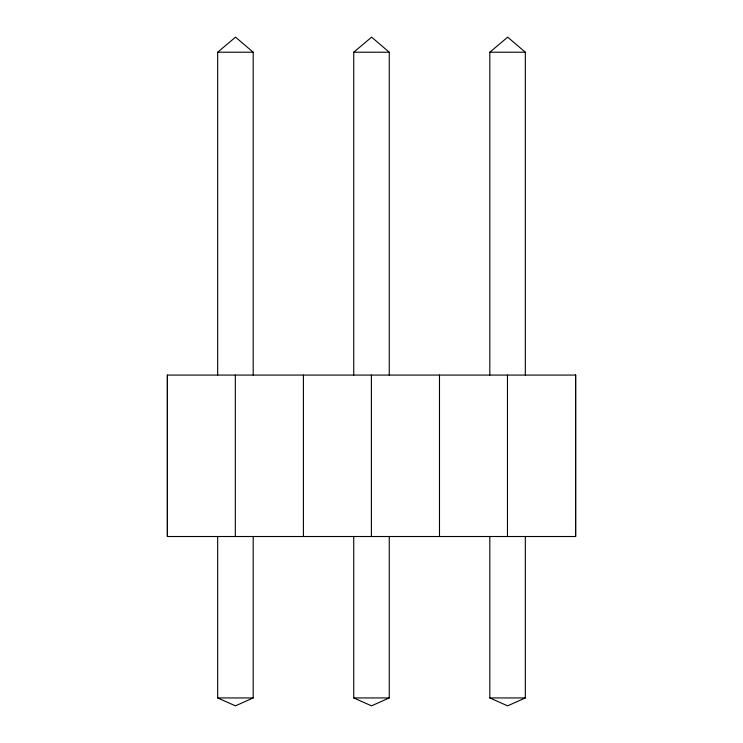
<?xml version="1.0" encoding="UTF-8"?>
<svg xmlns="http://www.w3.org/2000/svg" width="743" height="743" viewBox="0 0 743 743"><rect width="100%" height="100%" fill="white"/><g stroke="black" fill="none" stroke-linecap="round" stroke-linejoin="round"><path stroke-width="1.11" d="M217.671 375.076L217.671 52.214L235.54 37.15L253.187 52.214L253.187 375.076M353.742 375.076L353.742 52.214L371.621 37.15L389.258 52.214L389.258 375.076M489.813 375.076L489.813 52.214L507.692 37.15L525.329 52.214L525.329 375.076M253.187 536.511L253.187 697.937L235.447 705.85L217.671 697.937L217.671 536.511M389.258 536.511L389.258 697.937L371.528 705.85L353.742 697.937L353.742 536.511M525.329 536.511L525.329 697.937L507.599 705.85L489.813 697.937L489.813 536.511M217.671 52.214L253.187 52.214M353.742 52.214L389.258 52.214M489.813 52.214L525.329 52.214M217.671 697.937L253.187 697.937M353.742 697.937L389.258 697.937M489.813 697.937L525.329 697.937M575.565 375.076L575.565 536.511M507.469 375.076L507.469 536.511M439.484 375.076L439.484 536.511M371.398 375.076L371.398 536.511M303.413 375.076L303.413 536.511M235.317 375.076L235.317 536.511M167.435 375.076L167.435 536.511M575.667 375.076L167.333 375.076L167.333 536.511L575.667 536.511L575.667 375.076"/></g></svg>
